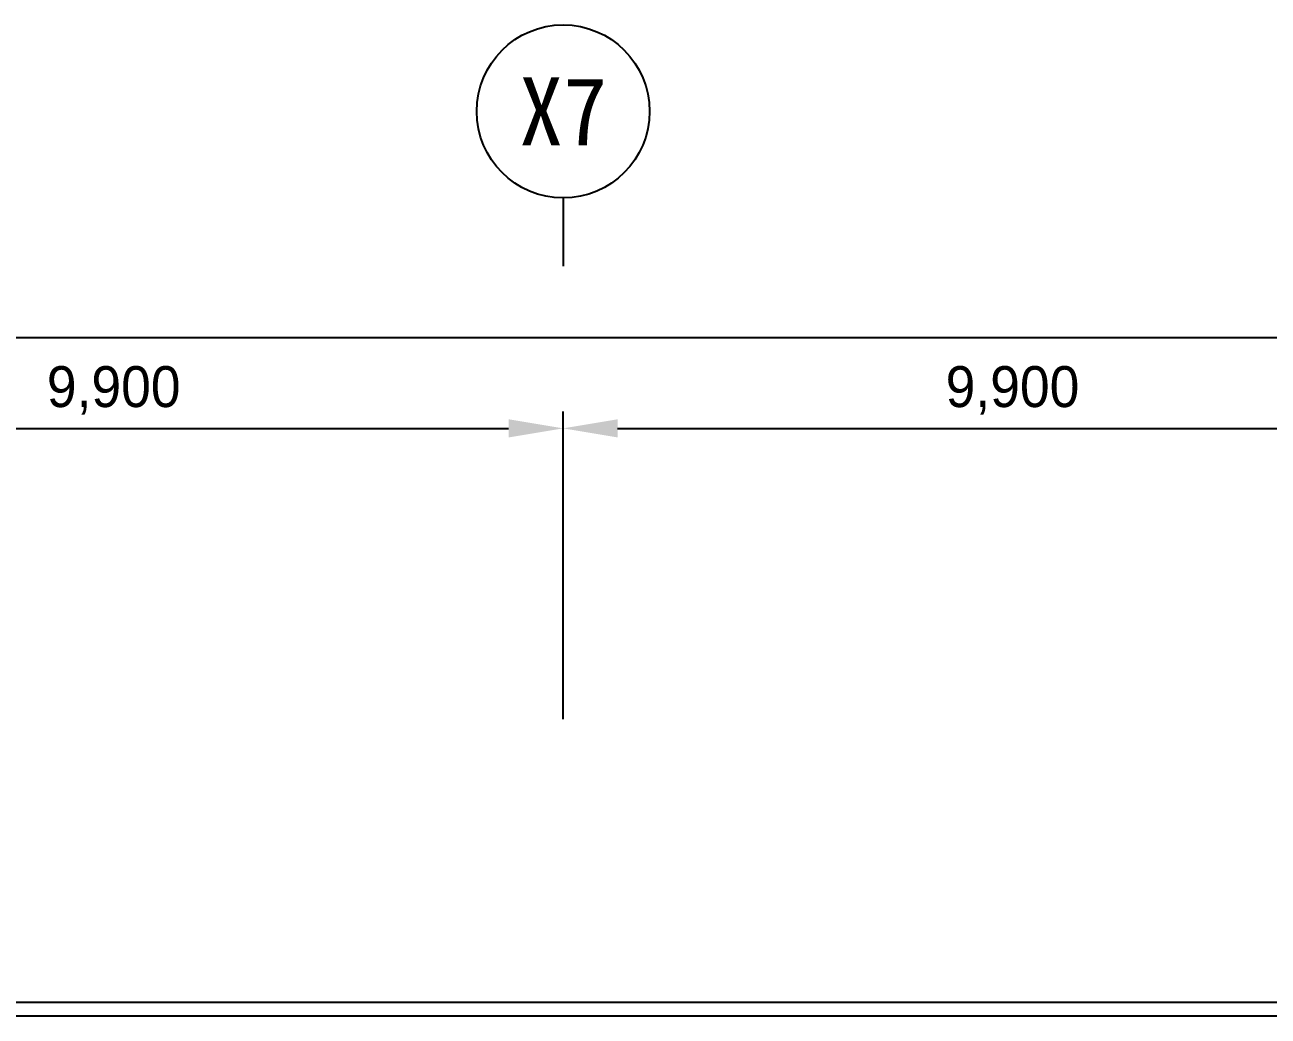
# Model space of a CAD drawing. Header units: millimetres. Extents: x 592430 to 684586, y -483905 to -416366.
# Drawn here: x 645204 to 658899, y -427279 to -416366 of the extents above; entities that cross this region are included whole.
import ezdxf
from ezdxf.enums import TextEntityAlignment as Align

# ---------------------------------------------------------------- set-up
doc = ezdxf.new("R2010")
doc.units = ezdxf.units.MM
doc.header["$LTSCALE"] = 500
doc.header["$PDMODE"] = 2
doc.layers.get('Defpoints').update_dxf_attribs({"color": 8})
for name, color, linetype in [('A-GRID-DIMS', 14, 'Continuous'), ('ARCH', 9, 'Continuous'), ('DIM', 7, 'Continuous')]:
    doc.layers.add(name, color=color, linetype=linetype)
doc.styles.add('돋움', font='')
doc.styles.add('울릉도l', font='')
doc.styles.get('돋움').set_extended_font_data('DotumChe')
doc.styles.get('울릉도l').set_extended_font_data('Dotum')
doc.dimstyles.new('HS-300', dxfattribs={"dimscale": 150, "dimtxt": 3, "dimasz": 4, "dimexe": 1.25, "dimexo": 2, "dimgap": 1, "dimtad": 1, "dimtoh": 1, "dimdec": 0, "dimlunit": 6, "dimtxsty": '울릉도l', "dimcen": 2.5, "dimclrd": 15, "dimclre": 15, "dimadec": 0, "dimazin": 0, "dimtfac": 1, "dimtdec": 0, "dimtmove": 0, "dimatfit": 3, "dimfxl": 0, "dimarcsym": 0})

# ---------------------------------------------------------------- blocks, each defined once
blk = doc.blocks.new('*U3')
blk.add_line((0, 5), (0, 0))
blk.add_circle((0, 11.35), 6.35)
at = {"color": 3, "style": '돋움'}
blk.add_attdef('NO', text='', height=5, dxfattribs=at).set_placement((0, 11.35), align=Align.MIDDLE_CENTER)
blk = doc.blocks.new('*D7')
at = {"layer": 'Defpoints', "color": 0}
for p in [(651133, -420808), (641233, -424308), (651133, -424308)]:
    blk.add_point(p, dxfattribs=at)
at = {"layer": 'DIM', "color": 1, "lineweight": -2}
for p, q in [((641233, -424008), (641233, -420621)), ((651133, -424008), (651133, -420621)), ((641833, -420808), (650533, -420808))]:
    blk.add_line(p, q, dxfattribs=at)
at = {"layer": 'DIM', "color": 1}
for points in [[(641833, -420708), (641833, -420908), (641233, -420808)], [(650533, -420708), (650533, -420908), (651133, -420808)]]:
    blk.add_solid(points, dxfattribs=at)
at = {"layer": 'DIM', "color": 0, "insert": (646183, -420390), "char_height": 450, "attachment_point": 5, "style": '울릉도l'}
blk.add_mtext('9,900', dxfattribs=at)
blk = doc.blocks.new('*D8')
at = {"layer": 'Defpoints', "color": 0}
for p in [(661033, -420808), (651133, -424308), (661033, -424308)]:
    blk.add_point(p, dxfattribs=at)
at = {"layer": 'DIM', "color": 1, "lineweight": -2}
for p, q in [((651133, -424008), (651133, -420621)), ((661033, -424008), (661033, -420621)), ((651733, -420808), (660433, -420808))]:
    blk.add_line(p, q, dxfattribs=at)
at = {"layer": 'DIM', "color": 1}
for points in [[(651733, -420708), (651733, -420908), (651133, -420808)], [(660433, -420708), (660433, -420908), (661033, -420808)]]:
    blk.add_solid(points, dxfattribs=at)
at = {"layer": 'DIM', "color": 0, "insert": (656083, -420390), "char_height": 450, "attachment_point": 5, "style": '울릉도l'}
blk.add_mtext('9,900', dxfattribs=at)
blk = doc.blocks.new('*D12')
at = {"layer": 'Defpoints', "color": 0}
for p in [(683633, -419808), (601933, -424008), (683633, -424308)]:
    blk.add_point(p, dxfattribs=at)
at = {"layer": 'DIM', "color": 1, "lineweight": -2}
for p, q in [((601933, -423708), (601933, -419621)), ((683633, -424008), (683633, -419621)), ((602533, -419808), (683033, -419808))]:
    blk.add_line(p, q, dxfattribs=at)
at = {"layer": 'DIM', "color": 1}
for points in [[(602533, -419708), (602533, -419908), (601933, -419808)], [(683033, -419708), (683033, -419908), (683633, -419808)]]:
    blk.add_solid(points, dxfattribs=at)
at = {"layer": 'DIM', "color": 0, "insert": (642783, -419390), "char_height": 450, "attachment_point": 5, "style": '울릉도l'}
blk.add_mtext('81,700', dxfattribs=at)

msp = doc.modelspace()

# ---------------------------------------------------------------- linework, layer by layer
at = {"layer": 'ARCH'}
for p, q in [((684312.8, -427128.5), (608883.8, -427128.6)), ((684312.8, -427128.5), (609614.7, -427128.6)), ((684312.8, -427128.5), (609614.7, -427128.6)), ((684162.8, -427278.5), (611382.8, -427278.6)), ((684162.8, -427278.5), (611382.8, -427278.6))]:
    msp.add_line(p, q, dxfattribs=at)
at = {"layer": 'ARCH', "color": 9}
msp.add_line((684162.8, -427278.5), (611382.8, -427278.6), dxfattribs=at)

# ---------------------------------------------------------------- block references
at = {"layer": 'A-GRID-DIMS', "xscale": 150, "yscale": 150, "zscale": 150}
msp.add_blockref('*U3', (651133.6, -419021), dxfattribs=at).add_auto_attribs({'NO': 'X7'})

# ---------------------------------------------------------------- dimensions: what is measured, and where the dimension line sits
at = {"layer": 'DIM'}
for base, p1, p2, picture, middle in [((683632.8, -419808.5), (601932.8, -424008.5), (683632.8, -424308.5), '*D12', (642782.8, -419389.8)), ((651132.8, -420808.5), (641232.8, -424308.5), (651132.8, -424308.5), '*D7', (646182.8, -420389.8)), ((661032.8, -420808.5), (651132.8, -424308.5), (661032.8, -424308.5), '*D8', (656082.8, -420389.8))]:
    dim = msp.add_linear_dim(base=base, p1=p1, p2=p2, dimstyle='HS-300', override={"dimclrd": 1, "dimclre": 1, "dimtmove": 1}, dxfattribs=at)
    dim.commit()
    dim.dimension.update_dxf_attribs({"geometry": picture, "text_midpoint": middle})

doc.saveas('drawing.dxf')
